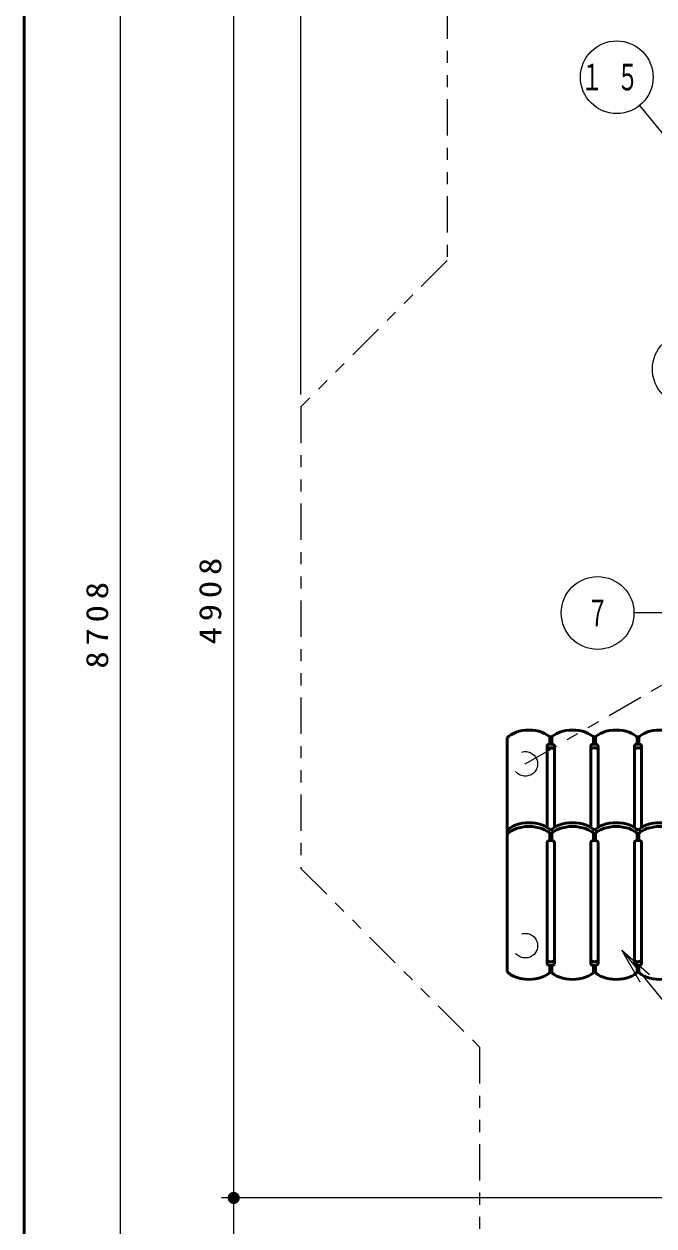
# Model space of a CAD drawing. Units: millimetres on the paper, scale 1:50. Extents: x -365 to 0, y -594 to 257.
# Drawn here: x -365 to -313, y 97.4 to 196.6 of the extents above; entities that cross this region are included whole.
import ezdxf
from ezdxf.enums import TextEntityAlignment as Align

# ---------------------------------------------------------------- set-up
doc = ezdxf.new("R2010")
doc.units = ezdxf.units.MM
doc.linetypes.add('USER1', pattern=[4.5, 2.5, -2])
doc.linetypes.add('USER3', pattern=[8, 3, -1, 1, -1, 1, -1])
doc.layers.add('LY_1', color=140, linetype='Continuous', lineweight=50)
doc.styles.add('ＭＳ ゴシック', font='')
doc.styles.get('ＭＳ ゴシック').set_extended_font_data('MS Gothic')

# ---------------------------------------------------------------- blocks, each defined once
blk = doc.blocks.new('filled_dot')
at = {"color": 0, "linetype": 'Continuous', "lineweight": -2, "const_width": 1.25}
blk.add_lwpolyline([(-0.625, 0, 1), (0.625, 0, 1)], format="xyb", close=True, dxfattribs=at)

msp = doc.modelspace()

# ---------------------------------------------------------------- linework, layer by layer
at = {"layer": 'LY_1', "color": 7}
msp.add_line((-365, 257), (-365, 0), dxfattribs=at)
at = {"layer": 'LY_1', "color": 7, "lineweight": 13}
for p, q in [((-342.146, 166.037), (-342.146, 247.929)), ((-357.03, 59.751), (-357.03, 233.903)), ((-347.698, 99.751), (-347.698, 197.903)), ((-310.291, 185.127), (-314.186, 189.896)), ((-303.922, 148.063), (-314.667, 148.025)), ((-314.153, 117.554), (-315.657, 120.198)), ((-315.657, 120.198), (-313.377, 118.185)), ((-315.657, 120.198), (-313.765, 117.869)), ((-315.657, 120.198), (-310.367, 113.686)), ((-292.005, 99.751), (-348.698, 99.751)), ((-347.698, 59.751), (-347.698, 99.751))]:
    msp.add_line(p, q, dxfattribs=at)
at = {"layer": 'LY_1', "color": 7, "linetype": 'USER3', "lineweight": 13}
msp.add_line((-323.634, 135.563), (-293.205, 153.131), dxfattribs=at)
at = {"layer": 'LY_1'}
for p, q in [((-325.134, 137.702), (-325.134, 130.06)), ((-321.834, 137.029), (-321.834, 130.319)), ((-321.614, 137.787), (-321.614, 137.195)), ((-321.454, 137.787), (-321.454, 137.195)), ((-321.234, 137.029), (-321.234, 130.319)), ((-318.234, 137.029), (-318.234, 130.319)), ((-318.014, 137.787), (-318.014, 137.195)), ((-317.854, 137.787), (-317.854, 137.195)), ((-317.634, 137.029), (-317.634, 130.319)), ((-314.634, 137.029), (-314.634, 130.319)), ((-314.414, 137.787), (-314.414, 137.195)), ((-314.254, 137.787), (-314.254, 137.195)), ((-314.034, 137.029), (-314.034, 130.319)), ((-325.134, 118.424), (-325.134, 130.06)), ((-321.834, 119.096), (-321.834, 129.077)), ((-321.614, 129.243), (-321.614, 129.834)), ((-321.454, 129.243), (-321.454, 129.834)), ((-321.234, 119.096), (-321.234, 129.077)), ((-318.234, 119.096), (-318.234, 129.077)), ((-318.014, 129.243), (-318.014, 129.834)), ((-317.854, 129.243), (-317.854, 129.834)), ((-317.634, 119.096), (-317.634, 129.077)), ((-314.634, 119.096), (-314.634, 129.077)), ((-314.414, 129.243), (-314.414, 129.834)), ((-314.254, 129.243), (-314.254, 129.834)), ((-314.034, 119.096), (-314.034, 129.077)), ((-321.614, 118.339), (-321.614, 118.931)), ((-321.454, 118.339), (-321.454, 118.931)), ((-318.014, 118.339), (-318.014, 118.931)), ((-317.854, 118.339), (-317.854, 118.931)), ((-314.414, 118.339), (-314.414, 118.931)), ((-314.254, 118.339), (-314.254, 118.931))]:
    msp.add_line(p, q, dxfattribs=at)
at = {"layer": 'LY_1', "color": 7, "linetype": 'USER3', "lineweight": 13}
msp.add_lwpolyline([(-134.825, 159.054), (-134.825, 192.208), (-160.148, 217.531), (-215.421, 217.531), (-217.912, 220.022), (-254.936, 220.022), (-268.817, 233.903), (-302.594, 233.903), (-330.096, 206.4), (-330.096, 177.087), (-342.146, 165.037), (-342.146, 126.926), (-327.405, 112.185), (-327.405, 85.074), (-302.083, 59.751), (-269.328, 59.751), (-244.125, 84.954), (-220.64, 84.954), (-199.308, 106.287), (-199.308, 133.731), (-160.148, 133.731)], close=True, dxfattribs=at)
at = {"layer": 'LY_1'}
for points in [[(-321.534, 137.702), (-321.673, 137.841), (-321.845, 137.967), (-322.046, 138.079), (-322.272, 138.174), (-322.519, 138.249), (-322.781, 138.304), (-323.055, 138.337), (-323.334, 138.349), (-323.613, 138.337), (-323.887, 138.304), (-324.149, 138.249), (-324.396, 138.174), (-324.622, 138.079), (-324.823, 137.967), (-324.995, 137.841), (-325.134, 137.702)], [(-317.934, 137.702), (-318.073, 137.841), (-318.245, 137.967), (-318.446, 138.079), (-318.672, 138.174), (-318.919, 138.249), (-319.181, 138.304), (-319.455, 138.337), (-319.734, 138.349), (-320.013, 138.337), (-320.287, 138.304), (-320.549, 138.249), (-320.796, 138.174), (-321.022, 138.079), (-321.223, 137.967), (-321.395, 137.841), (-321.534, 137.702)], [(-314.334, 137.702), (-314.473, 137.841), (-314.645, 137.967), (-314.846, 138.079), (-315.072, 138.174), (-315.319, 138.249), (-315.581, 138.304), (-315.855, 138.337), (-316.134, 138.349), (-316.413, 138.337), (-316.687, 138.304), (-316.949, 138.249), (-317.196, 138.174), (-317.422, 138.079), (-317.623, 137.967), (-317.795, 137.841), (-317.934, 137.702)], [(-314.334, 137.702), (-314.195, 137.841), (-314.023, 137.967), (-313.822, 138.079), (-313.596, 138.174), (-313.349, 138.249), (-313.087, 138.304), (-312.813, 138.337), (-312.534, 138.349), (-312.255, 138.337), (-311.981, 138.304), (-311.719, 138.249), (-311.472, 138.174), (-311.246, 138.079), (-311.045, 137.967), (-310.873, 137.841), (-310.734, 137.702)], [(-321.834, 137.029), (-321.831, 137.052), (-321.824, 137.074), (-321.811, 137.095), (-321.794, 137.116), (-321.772, 137.134), (-321.746, 137.151), (-321.717, 137.166), (-321.684, 137.179), (-321.649, 137.188), (-321.612, 137.196), (-321.573, 137.2), (-321.534, 137.202), (-321.495, 137.2), (-321.456, 137.196), (-321.419, 137.188), (-321.384, 137.179), (-321.351, 137.166), (-321.322, 137.151), (-321.296, 137.134), (-321.274, 137.116), (-321.257, 137.095), (-321.244, 137.074), (-321.237, 137.052), (-321.234, 137.029)], [(-321.834, 136.718), (-321.831, 136.741), (-321.824, 136.763), (-321.811, 136.784), (-321.794, 136.804), (-321.772, 136.823), (-321.746, 136.84), (-321.717, 136.855), (-321.684, 136.867), (-321.649, 136.877), (-321.612, 136.884), (-321.573, 136.889), (-321.534, 136.89), (-321.495, 136.889), (-321.456, 136.884), (-321.419, 136.877), (-321.384, 136.867), (-321.351, 136.855), (-321.322, 136.84), (-321.296, 136.823), (-321.274, 136.804), (-321.257, 136.784), (-321.244, 136.763), (-321.237, 136.741), (-321.234, 136.718)], [(-318.234, 137.029), (-318.231, 137.052), (-318.224, 137.074), (-318.211, 137.095), (-318.194, 137.116), (-318.172, 137.134), (-318.146, 137.151), (-318.117, 137.166), (-318.084, 137.179), (-318.049, 137.188), (-318.012, 137.196), (-317.973, 137.2), (-317.934, 137.202), (-317.895, 137.2), (-317.856, 137.196), (-317.819, 137.188), (-317.784, 137.179), (-317.751, 137.166), (-317.722, 137.151), (-317.696, 137.134), (-317.674, 137.116), (-317.657, 137.095), (-317.644, 137.074), (-317.637, 137.052), (-317.634, 137.029)], [(-318.234, 136.718), (-318.231, 136.741), (-318.224, 136.763), (-318.211, 136.784), (-318.194, 136.804), (-318.172, 136.823), (-318.146, 136.84), (-318.117, 136.855), (-318.084, 136.867), (-318.049, 136.877), (-318.012, 136.884), (-317.973, 136.889), (-317.934, 136.89), (-317.895, 136.889), (-317.856, 136.884), (-317.819, 136.877), (-317.784, 136.867), (-317.751, 136.855), (-317.722, 136.84), (-317.696, 136.823), (-317.674, 136.804), (-317.657, 136.784), (-317.644, 136.763), (-317.637, 136.741), (-317.634, 136.718)], [(-314.634, 137.029), (-314.631, 137.052), (-314.624, 137.074), (-314.611, 137.095), (-314.594, 137.116), (-314.572, 137.134), (-314.546, 137.151), (-314.517, 137.166), (-314.484, 137.179), (-314.449, 137.188), (-314.412, 137.196), (-314.373, 137.2), (-314.334, 137.202), (-314.295, 137.2), (-314.256, 137.196), (-314.219, 137.188), (-314.184, 137.179), (-314.151, 137.166), (-314.122, 137.151), (-314.096, 137.134), (-314.074, 137.116), (-314.057, 137.095), (-314.044, 137.074), (-314.037, 137.052), (-314.034, 137.029)], [(-314.634, 136.718), (-314.631, 136.741), (-314.624, 136.763), (-314.611, 136.784), (-314.594, 136.804), (-314.572, 136.823), (-314.546, 136.84), (-314.517, 136.855), (-314.484, 136.867), (-314.449, 136.877), (-314.412, 136.884), (-314.373, 136.889), (-314.334, 136.89), (-314.295, 136.889), (-314.256, 136.884), (-314.219, 136.877), (-314.184, 136.867), (-314.151, 136.855), (-314.122, 136.84), (-314.096, 136.823), (-314.074, 136.804), (-314.057, 136.784), (-314.044, 136.763), (-314.037, 136.741), (-314.034, 136.718)], [(-321.534, 130.06), (-321.673, 130.199), (-321.845, 130.326), (-322.046, 130.438), (-322.272, 130.532), (-322.519, 130.608), (-322.781, 130.663), (-323.055, 130.696), (-323.334, 130.707), (-323.613, 130.696), (-323.887, 130.663), (-324.149, 130.608), (-324.396, 130.532), (-324.622, 130.438), (-324.823, 130.326), (-324.995, 130.199), (-325.134, 130.06)], [(-321.534, 129.749), (-321.673, 129.888), (-321.845, 130.015), (-322.046, 130.126), (-322.272, 130.221), (-322.519, 130.296), (-322.781, 130.351), (-323.055, 130.385), (-323.334, 130.396), (-323.613, 130.385), (-323.887, 130.351), (-324.149, 130.296), (-324.396, 130.221), (-324.622, 130.126), (-324.823, 130.015), (-324.995, 129.888), (-325.134, 129.749)], [(-317.934, 130.06), (-318.073, 130.199), (-318.245, 130.326), (-318.446, 130.438), (-318.672, 130.532), (-318.919, 130.608), (-319.181, 130.663), (-319.455, 130.696), (-319.734, 130.707), (-320.013, 130.696), (-320.287, 130.663), (-320.549, 130.608), (-320.796, 130.532), (-321.022, 130.438), (-321.223, 130.326), (-321.395, 130.199), (-321.534, 130.06)], [(-317.934, 129.749), (-318.073, 129.888), (-318.245, 130.015), (-318.446, 130.126), (-318.672, 130.221), (-318.919, 130.296), (-319.181, 130.351), (-319.455, 130.385), (-319.734, 130.396), (-320.013, 130.385), (-320.287, 130.351), (-320.549, 130.296), (-320.796, 130.221), (-321.022, 130.126), (-321.223, 130.015), (-321.395, 129.888), (-321.534, 129.749)], [(-314.334, 130.06), (-314.473, 130.199), (-314.645, 130.326), (-314.846, 130.438), (-315.072, 130.532), (-315.319, 130.608), (-315.581, 130.663), (-315.855, 130.696), (-316.134, 130.707), (-316.413, 130.696), (-316.687, 130.663), (-316.949, 130.608), (-317.196, 130.532), (-317.422, 130.438), (-317.623, 130.326), (-317.795, 130.199), (-317.934, 130.06)], [(-314.334, 129.749), (-314.473, 129.888), (-314.645, 130.015), (-314.846, 130.126), (-315.072, 130.221), (-315.319, 130.296), (-315.581, 130.351), (-315.855, 130.385), (-316.134, 130.396), (-316.413, 130.385), (-316.687, 130.351), (-316.949, 130.296), (-317.196, 130.221), (-317.422, 130.126), (-317.623, 130.015), (-317.795, 129.888), (-317.934, 129.749)], [(-314.334, 130.06), (-314.195, 130.199), (-314.023, 130.326), (-313.822, 130.438), (-313.596, 130.532), (-313.349, 130.608), (-313.087, 130.663), (-312.813, 130.696), (-312.534, 130.707), (-312.255, 130.696), (-311.981, 130.663), (-311.719, 130.608), (-311.472, 130.532), (-311.246, 130.438), (-311.045, 130.326), (-310.873, 130.199), (-310.734, 130.06)], [(-314.334, 129.749), (-314.195, 129.888), (-314.023, 130.015), (-313.822, 130.126), (-313.596, 130.221), (-313.349, 130.296), (-313.087, 130.351), (-312.813, 130.385), (-312.534, 130.396), (-312.255, 130.385), (-311.981, 130.351), (-311.719, 130.296), (-311.472, 130.221), (-311.246, 130.126), (-311.045, 130.015), (-310.873, 129.888), (-310.734, 129.749)], [(-321.834, 129.077), (-321.831, 129.099), (-321.824, 129.121), (-321.811, 129.143), (-321.794, 129.163), (-321.772, 129.181), (-321.746, 129.198), (-321.717, 129.213), (-321.684, 129.226), (-321.649, 129.236), (-321.612, 129.243), (-321.573, 129.247), (-321.534, 129.249), (-321.495, 129.247), (-321.456, 129.243), (-321.419, 129.236), (-321.384, 129.226), (-321.351, 129.213), (-321.322, 129.198), (-321.296, 129.181), (-321.274, 129.163), (-321.257, 129.143), (-321.244, 129.121), (-321.237, 129.099), (-321.234, 129.077)], [(-318.234, 129.077), (-318.231, 129.099), (-318.224, 129.121), (-318.211, 129.143), (-318.194, 129.163), (-318.172, 129.181), (-318.146, 129.198), (-318.117, 129.213), (-318.084, 129.226), (-318.049, 129.236), (-318.012, 129.243), (-317.973, 129.247), (-317.934, 129.249), (-317.895, 129.247), (-317.856, 129.243), (-317.819, 129.236), (-317.784, 129.226), (-317.751, 129.213), (-317.722, 129.198), (-317.696, 129.181), (-317.674, 129.163), (-317.657, 129.143), (-317.644, 129.121), (-317.637, 129.099), (-317.634, 129.077)], [(-314.634, 129.077), (-314.631, 129.099), (-314.624, 129.121), (-314.611, 129.143), (-314.594, 129.163), (-314.572, 129.181), (-314.546, 129.198), (-314.517, 129.213), (-314.484, 129.226), (-314.449, 129.236), (-314.412, 129.243), (-314.373, 129.247), (-314.334, 129.249), (-314.295, 129.247), (-314.256, 129.243), (-314.219, 129.236), (-314.184, 129.226), (-314.151, 129.213), (-314.122, 129.198), (-314.096, 129.181), (-314.074, 129.163), (-314.057, 129.143), (-314.044, 129.121), (-314.037, 129.099), (-314.034, 129.077)], [(-321.834, 119.408), (-321.831, 119.385), (-321.824, 119.363), (-321.811, 119.342), (-321.794, 119.322), (-321.772, 119.303), (-321.746, 119.286), (-321.717, 119.271), (-321.684, 119.259), (-321.649, 119.249), (-321.612, 119.242), (-321.573, 119.237), (-321.534, 119.236), (-321.495, 119.237), (-321.456, 119.242), (-321.419, 119.249), (-321.384, 119.259), (-321.351, 119.271), (-321.322, 119.286), (-321.296, 119.303), (-321.274, 119.322), (-321.257, 119.342), (-321.244, 119.363), (-321.237, 119.385), (-321.234, 119.408)], [(-321.834, 119.096), (-321.831, 119.074), (-321.824, 119.052), (-321.811, 119.031), (-321.794, 119.01), (-321.772, 118.992), (-321.746, 118.975), (-321.717, 118.96), (-321.684, 118.947), (-321.649, 118.938), (-321.612, 118.93), (-321.573, 118.926), (-321.534, 118.924), (-321.495, 118.926), (-321.456, 118.93), (-321.419, 118.938), (-321.384, 118.947), (-321.351, 118.96), (-321.322, 118.975), (-321.296, 118.992), (-321.274, 119.01), (-321.257, 119.031), (-321.244, 119.052), (-321.237, 119.074), (-321.234, 119.096)], [(-318.234, 119.408), (-318.231, 119.385), (-318.224, 119.363), (-318.211, 119.342), (-318.194, 119.322), (-318.172, 119.303), (-318.146, 119.286), (-318.117, 119.271), (-318.084, 119.259), (-318.049, 119.249), (-318.012, 119.242), (-317.973, 119.237), (-317.934, 119.236), (-317.895, 119.237), (-317.856, 119.242), (-317.819, 119.249), (-317.784, 119.259), (-317.751, 119.271), (-317.722, 119.286), (-317.696, 119.303), (-317.674, 119.322), (-317.657, 119.342), (-317.644, 119.363), (-317.637, 119.385), (-317.634, 119.408)], [(-318.234, 119.096), (-318.231, 119.074), (-318.224, 119.052), (-318.211, 119.031), (-318.194, 119.01), (-318.172, 118.992), (-318.146, 118.975), (-318.117, 118.96), (-318.084, 118.947), (-318.049, 118.938), (-318.012, 118.93), (-317.973, 118.926), (-317.934, 118.924), (-317.895, 118.926), (-317.856, 118.93), (-317.819, 118.938), (-317.784, 118.947), (-317.751, 118.96), (-317.722, 118.975), (-317.696, 118.992), (-317.674, 119.01), (-317.657, 119.031), (-317.644, 119.052), (-317.637, 119.074), (-317.634, 119.096)], [(-314.634, 119.408), (-314.631, 119.385), (-314.624, 119.363), (-314.611, 119.342), (-314.594, 119.322), (-314.572, 119.303), (-314.546, 119.286), (-314.517, 119.271), (-314.484, 119.259), (-314.449, 119.249), (-314.412, 119.242), (-314.373, 119.237), (-314.334, 119.236), (-314.295, 119.237), (-314.256, 119.242), (-314.219, 119.249), (-314.184, 119.259), (-314.151, 119.271), (-314.122, 119.286), (-314.096, 119.303), (-314.074, 119.322), (-314.057, 119.342), (-314.044, 119.363), (-314.037, 119.385), (-314.034, 119.408)], [(-314.634, 119.096), (-314.631, 119.074), (-314.624, 119.052), (-314.611, 119.031), (-314.594, 119.01), (-314.572, 118.992), (-314.546, 118.975), (-314.517, 118.96), (-314.484, 118.947), (-314.449, 118.938), (-314.412, 118.93), (-314.373, 118.926), (-314.334, 118.924), (-314.295, 118.926), (-314.256, 118.93), (-314.219, 118.938), (-314.184, 118.947), (-314.151, 118.96), (-314.122, 118.975), (-314.096, 118.992), (-314.074, 119.01), (-314.057, 119.031), (-314.044, 119.052), (-314.037, 119.074), (-314.034, 119.096)], [(-321.534, 118.424), (-321.673, 118.285), (-321.845, 118.159), (-322.046, 118.047), (-322.272, 117.952), (-322.519, 117.877), (-322.781, 117.822), (-323.055, 117.788), (-323.334, 117.777), (-323.613, 117.788), (-323.887, 117.822), (-324.149, 117.877), (-324.396, 117.952), (-324.622, 118.047), (-324.823, 118.159), (-324.995, 118.285), (-325.134, 118.424)], [(-317.934, 118.424), (-318.073, 118.285), (-318.245, 118.159), (-318.446, 118.047), (-318.672, 117.952), (-318.919, 117.877), (-319.181, 117.822), (-319.455, 117.788), (-319.734, 117.777), (-320.013, 117.788), (-320.287, 117.822), (-320.549, 117.877), (-320.796, 117.952), (-321.022, 118.047), (-321.223, 118.159), (-321.395, 118.285), (-321.534, 118.424)], [(-314.334, 118.424), (-314.473, 118.285), (-314.645, 118.159), (-314.846, 118.047), (-315.072, 117.952), (-315.319, 117.877), (-315.581, 117.822), (-315.855, 117.788), (-316.134, 117.777), (-316.413, 117.788), (-316.687, 117.822), (-316.949, 117.877), (-317.196, 117.952), (-317.422, 118.047), (-317.623, 118.159), (-317.795, 118.285), (-317.934, 118.424)], [(-314.334, 118.424), (-314.195, 118.285), (-314.023, 118.159), (-313.822, 118.047), (-313.596, 117.952), (-313.349, 117.877), (-313.087, 117.822), (-312.813, 117.788), (-312.534, 117.777), (-312.255, 117.788), (-311.981, 117.822), (-311.719, 117.877), (-311.472, 117.952), (-311.246, 118.047), (-311.045, 118.159), (-310.873, 118.285), (-310.734, 118.424)]]:
    msp.add_lwpolyline(points, dxfattribs=at)
at = {"layer": 'LY_1', "color": 7, "lineweight": 13}
for centre in [(-316.084, 192.219), (-310.143, 168.142), (-317.667, 148.014)]:
    msp.add_circle(centre, 3, dxfattribs=at)
at = {"layer": 'LY_1', "color": 7, "linetype": 'USER1', "lineweight": 13}
for centre in [(-323.634, 135.563), (-323.634, 120.563)]:
    msp.add_circle(centre, 1.016, dxfattribs=at)

# ---------------------------------------------------------------- block references
at = {"layer": 'LY_1', "color": 7, "lineweight": 13, "xscale": 0.4, "yscale": 0.4}
for rotation in [270, 90]:
    msp.add_blockref('filled_dot', (-347.698, 99.751), dxfattribs=dict(at, rotation=rotation))

# ---------------------------------------------------------------- texts
at = {"layer": 'LY_1', "color": 7, "style": 'ＭＳ ゴシック', "width": 0.6}
msp.add_text('７', height=2.199, dxfattribs=at).set_placement((-317.667, 148.014), align=Align.MIDDLE_CENTER)
at = {"layer": 'LY_1', "color": 7, "insert": (-316.084, 192.219), "char_height": 2.199, "attachment_point": 5, "style": 'ＭＳ ゴシック'}
msp.add_mtext('\\T1.64;\\W0.6;１５', dxfattribs=at)
at = {"layer": 'LY_1', "color": 7, "char_height": 1.833, "attachment_point": 8, "rotation": 90, "style": 'ＭＳ ゴシック'}
for s, insert in [('\\T1.33;\\W1.15;4908', (-348.698, 149.236)), ('\\T1.33;\\W1.15;8708', (-358.03, 147.236))]:
    msp.add_mtext(s, dxfattribs=dict(at, insert=insert))

doc.saveas('drawing.dxf')
